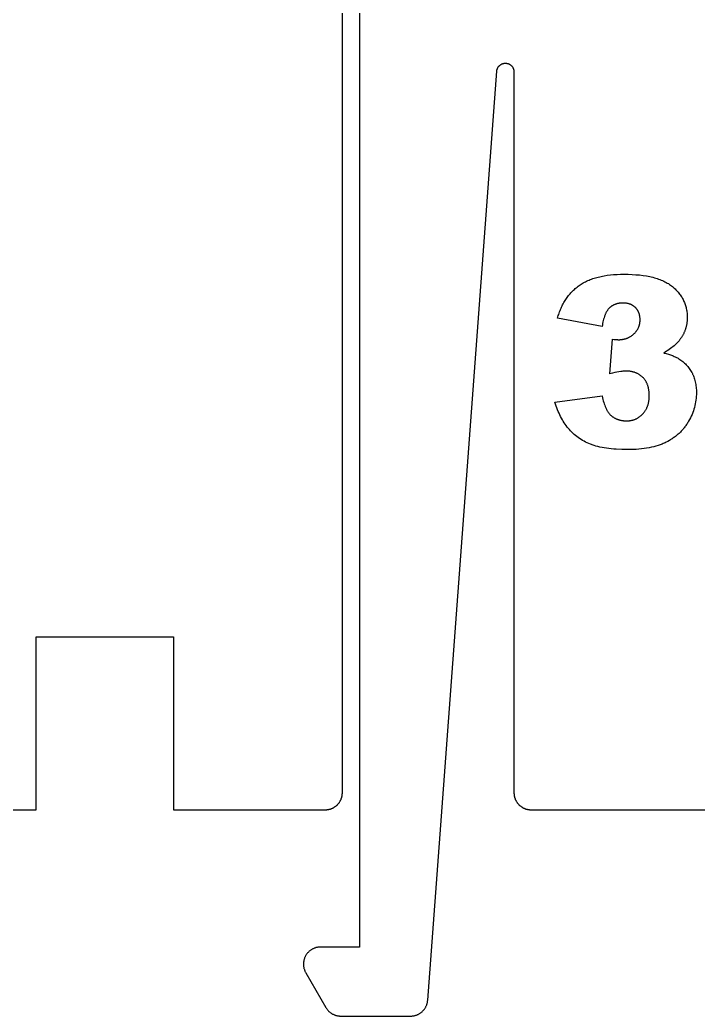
# Model space of a CAD drawing. Header units: millimetres. Extents: x 3578 to 3719, y 1283 to 1373.
# Drawn here: x 3676.97 to 3696.73, y 1283 to 1312.05 of the extents above; entities that cross this region are included whole.
import ezdxf

# ---------------------------------------------------------------- set-up
doc = ezdxf.new("R2010")
doc.units = ezdxf.units.MM
doc.header["$MEASUREMENT"] = 0
doc.layers.add('Laser$LaserCut1', color=1, linetype='Continuous', true_color=0xff0000)
doc.layers.add('Laser$LaserEngrave', color=4, linetype='Continuous', true_color=0x00ffff)

msp = doc.modelspace()

# ---------------------------------------------------------------- linework, layer by layer
at = {"layer": 'Laser$LaserCut1'}
for points in [[(3686.369, 1289.518), (3686.369, 1315.533)], [(3686.869, 1315.533), (3686.869, 1285.018)], [(3690.869, 1310.552), (3690.87, 1310.56), (3690.871, 1310.569), (3690.873, 1310.578), (3690.874, 1310.586), (3690.876, 1310.595), (3690.879, 1310.603), (3690.881, 1310.611), (3690.884, 1310.62), (3690.887, 1310.628), (3690.891, 1310.636), (3690.894, 1310.644), (3690.898, 1310.651), (3690.903, 1310.659), (3690.907, 1310.666), (3690.912, 1310.674), (3690.917, 1310.681), (3690.922, 1310.688), (3690.928, 1310.694), (3690.933, 1310.701), (3690.939, 1310.707), (3690.946, 1310.713), (3690.952, 1310.719), (3690.959, 1310.725), (3690.965, 1310.731), (3690.972, 1310.736), (3690.979, 1310.741), (3690.987, 1310.745), (3690.994, 1310.75), (3691.002, 1310.754), (3691.01, 1310.758), (3691.018, 1310.762), (3691.026, 1310.765), (3691.034, 1310.768), (3691.042, 1310.771), (3691.05, 1310.774), (3691.059, 1310.776), (3691.067, 1310.778), (3691.076, 1310.779), (3691.084, 1310.781), (3691.093, 1310.782), (3691.102, 1310.782), (3691.11, 1310.783), (3691.119, 1310.783), (3691.128, 1310.783), (3691.137, 1310.782), (3691.145, 1310.782), (3691.154, 1310.781), (3691.163, 1310.779), (3691.171, 1310.777), (3691.18, 1310.776), (3691.188, 1310.773), (3691.196, 1310.771), (3691.205, 1310.768), (3691.213, 1310.765), (3691.221, 1310.761), (3691.229, 1310.758), (3691.236, 1310.754), (3691.244, 1310.749), (3691.251, 1310.745), (3691.259, 1310.74), (3691.266, 1310.735), (3691.273, 1310.73), (3691.28, 1310.724), (3691.286, 1310.719), (3691.292, 1310.713), (3691.299, 1310.707), (3691.305, 1310.7), (3691.31, 1310.694), (3691.316, 1310.687), (3691.321, 1310.68), (3691.326, 1310.673), (3691.331, 1310.665), (3691.335, 1310.658), (3691.339, 1310.65), (3691.343, 1310.643), (3691.347, 1310.635), (3691.35, 1310.627), (3691.354, 1310.618), (3691.356, 1310.61), (3691.359, 1310.602), (3691.361, 1310.593), (3691.363, 1310.585), (3691.365, 1310.576), (3691.366, 1310.568), (3691.367, 1310.559), (3691.368, 1310.55), (3691.368, 1310.542), (3691.369, 1310.533)], [(3688.855, 1283.467), (3690.869, 1310.552)], [(3691.369, 1310.533), (3691.369, 1289.518)], [(3677.449, 1289.018), (3677.449, 1294.064)], [(3677.449, 1294.064), (3681.449, 1294.064)], [(3681.449, 1294.064), (3681.449, 1289.018)], [(3685.869, 1289.018), (3685.88, 1289.019), (3685.891, 1289.019), (3685.902, 1289.02), (3685.914, 1289.02), (3685.925, 1289.022), (3685.936, 1289.023), (3685.948, 1289.025), (3685.96, 1289.027), (3685.971, 1289.029), (3685.983, 1289.032), (3685.995, 1289.035), (3686.006, 1289.038), (3686.018, 1289.041), (3686.029, 1289.045), (3686.041, 1289.049), (3686.053, 1289.054), (3686.064, 1289.058), (3686.076, 1289.063), (3686.087, 1289.069), (3686.098, 1289.074), (3686.109, 1289.08), (3686.12, 1289.087), (3686.131, 1289.093), (3686.142, 1289.1), (3686.153, 1289.107), (3686.163, 1289.115), (3686.174, 1289.122), (3686.184, 1289.13), (3686.194, 1289.139), (3686.203, 1289.147), (3686.213, 1289.156), (3686.222, 1289.165), (3686.231, 1289.174), (3686.24, 1289.184), (3686.249, 1289.193), (3686.257, 1289.203), (3686.265, 1289.213), (3686.273, 1289.224), (3686.28, 1289.234), (3686.287, 1289.245), (3686.294, 1289.256), (3686.301, 1289.267), (3686.307, 1289.278), (3686.313, 1289.289), (3686.318, 1289.3), (3686.324, 1289.311), (3686.329, 1289.323), (3686.334, 1289.334), (3686.338, 1289.346), (3686.342, 1289.358), (3686.346, 1289.369), (3686.349, 1289.381), (3686.353, 1289.393), (3686.355, 1289.404), (3686.358, 1289.416), (3686.36, 1289.427), (3686.362, 1289.439), (3686.364, 1289.451), (3686.365, 1289.462), (3686.367, 1289.474), (3686.367, 1289.485), (3686.368, 1289.496), (3686.368, 1289.507), (3686.369, 1289.518)], [(3691.369, 1289.518), (3691.369, 1289.507), (3691.369, 1289.496), (3691.37, 1289.485), (3691.371, 1289.474), (3691.372, 1289.462), (3691.373, 1289.451), (3691.375, 1289.439), (3691.377, 1289.427), (3691.379, 1289.416), (3691.382, 1289.404), (3691.385, 1289.393), (3691.388, 1289.381), (3691.391, 1289.369), (3691.395, 1289.358), (3691.399, 1289.346), (3691.404, 1289.334), (3691.408, 1289.323), (3691.413, 1289.311), (3691.419, 1289.3), (3691.424, 1289.289), (3691.43, 1289.278), (3691.437, 1289.267), (3691.443, 1289.256), (3691.45, 1289.245), (3691.457, 1289.234), (3691.465, 1289.224), (3691.472, 1289.213), (3691.48, 1289.203), (3691.489, 1289.193), (3691.497, 1289.184), (3691.506, 1289.174), (3691.515, 1289.165), (3691.524, 1289.156), (3691.534, 1289.147), (3691.544, 1289.139), (3691.553, 1289.13), (3691.564, 1289.122), (3691.574, 1289.115), (3691.584, 1289.107), (3691.595, 1289.1), (3691.606, 1289.093), (3691.617, 1289.087), (3691.628, 1289.08), (3691.639, 1289.074), (3691.65, 1289.069), (3691.662, 1289.063), (3691.673, 1289.058), (3691.685, 1289.054), (3691.696, 1289.049), (3691.708, 1289.045), (3691.719, 1289.041), (3691.731, 1289.038), (3691.743, 1289.035), (3691.754, 1289.032), (3691.766, 1289.029), (3691.778, 1289.027), (3691.789, 1289.025), (3691.801, 1289.023), (3691.812, 1289.022), (3691.824, 1289.02), (3691.835, 1289.02), (3691.846, 1289.019), (3691.858, 1289.019), (3691.869, 1289.018)], [(3611.476, 1289.018), (3677.449, 1289.018)], [(3681.449, 1289.018), (3685.869, 1289.018)], [(3691.869, 1289.018), (3709.267, 1289.018)], [(3685.735, 1285.018), (3685.717, 1285.018), (3685.7, 1285.017), (3685.683, 1285.016), (3685.666, 1285.014), (3685.649, 1285.011), (3685.632, 1285.008), (3685.616, 1285.004), (3685.599, 1285), (3685.583, 1284.995), (3685.566, 1284.989), (3685.55, 1284.983), (3685.534, 1284.977), (3685.519, 1284.969), (3685.503, 1284.962), (3685.488, 1284.954), (3685.474, 1284.945), (3685.459, 1284.936), (3685.445, 1284.926), (3685.431, 1284.916), (3685.418, 1284.905), (3685.405, 1284.894), (3685.392, 1284.882), (3685.38, 1284.87), (3685.368, 1284.858), (3685.356, 1284.845), (3685.345, 1284.832), (3685.335, 1284.819), (3685.325, 1284.805), (3685.315, 1284.79), (3685.306, 1284.776), (3685.297, 1284.761), (3685.289, 1284.746), (3685.282, 1284.73), (3685.275, 1284.715), (3685.268, 1284.699), (3685.262, 1284.683), (3685.257, 1284.666), (3685.252, 1284.65), (3685.248, 1284.633), (3685.244, 1284.617), (3685.241, 1284.6), (3685.239, 1284.583), (3685.237, 1284.566), (3685.236, 1284.548), (3685.235, 1284.531), (3685.235, 1284.514), (3685.235, 1284.497), (3685.236, 1284.48), (3685.238, 1284.463), (3685.24, 1284.446), (3685.243, 1284.429), (3685.246, 1284.412), (3685.25, 1284.395), (3685.255, 1284.379), (3685.26, 1284.362), (3685.265, 1284.346), (3685.271, 1284.33), (3685.278, 1284.314), (3685.285, 1284.299), (3685.293, 1284.283), (3685.302, 1284.268)], [(3686.869, 1285.018), (3685.735, 1285.018)], [(3685.302, 1284.268), (3685.887, 1283.254)], [(3688.356, 1283.004), (3688.373, 1283.005), (3688.391, 1283.006), (3688.408, 1283.007), (3688.425, 1283.009), (3688.443, 1283.012), (3688.46, 1283.015), (3688.477, 1283.019), (3688.493, 1283.024), (3688.51, 1283.029), (3688.526, 1283.034), (3688.543, 1283.041), (3688.559, 1283.047), (3688.575, 1283.055), (3688.59, 1283.063), (3688.605, 1283.071), (3688.62, 1283.08), (3688.635, 1283.089), (3688.649, 1283.099), (3688.663, 1283.11), (3688.677, 1283.121), (3688.69, 1283.132), (3688.702, 1283.144), (3688.715, 1283.156), (3688.727, 1283.169), (3688.738, 1283.182), (3688.749, 1283.195), (3688.76, 1283.209), (3688.77, 1283.224), (3688.779, 1283.238), (3688.788, 1283.253), (3688.797, 1283.268), (3688.805, 1283.284), (3688.812, 1283.299), (3688.819, 1283.315), (3688.825, 1283.332), (3688.831, 1283.348), (3688.836, 1283.365), (3688.841, 1283.381), (3688.845, 1283.398), (3688.848, 1283.415), (3688.851, 1283.433), (3688.853, 1283.45), (3688.855, 1283.467)], [(3685.887, 1283.254), (3685.895, 1283.241), (3685.904, 1283.228), (3685.913, 1283.214), (3685.922, 1283.202), (3685.932, 1283.189), (3685.943, 1283.176), (3685.954, 1283.164), (3685.965, 1283.152), (3685.977, 1283.141), (3685.989, 1283.13), (3686.002, 1283.119), (3686.015, 1283.109), (3686.028, 1283.099), (3686.042, 1283.089), (3686.056, 1283.08), (3686.07, 1283.071), (3686.085, 1283.063), (3686.1, 1283.056), (3686.115, 1283.048), (3686.13, 1283.042), (3686.146, 1283.036), (3686.161, 1283.03), (3686.177, 1283.025), (3686.193, 1283.021), (3686.209, 1283.017), (3686.225, 1283.013), (3686.241, 1283.011), (3686.257, 1283.008), (3686.273, 1283.007), (3686.289, 1283.005), (3686.304, 1283.005), (3686.32, 1283.004)], [(3686.32, 1283.004), (3688.356, 1283.004)]]:
    msp.add_lwpolyline(points, dxfattribs=at)
at = {"layer": 'Laser$LaserEngrave'}
for points in [[(3693.265, 1304.301), (3693.295, 1304.321), (3693.325, 1304.341), (3693.356, 1304.36), (3693.387, 1304.378), (3693.42, 1304.396), (3693.453, 1304.413), (3693.486, 1304.43), (3693.521, 1304.446), (3693.556, 1304.461), (3693.592, 1304.476), (3693.629, 1304.489), (3693.667, 1304.503), (3693.705, 1304.515), (3693.744, 1304.527), (3693.784, 1304.539), (3693.825, 1304.549), (3693.866, 1304.559), (3693.908, 1304.569), (3693.951, 1304.577), (3693.995, 1304.586), (3694.084, 1304.6), (3694.177, 1304.611), (3694.272, 1304.62), (3694.371, 1304.627), (3694.472, 1304.631), (3694.577, 1304.632)], [(3694.577, 1304.632), (3694.696, 1304.631), (3694.811, 1304.626), (3694.923, 1304.619), (3695.029, 1304.61), (3695.132, 1304.597), (3695.231, 1304.582), (3695.278, 1304.573), (3695.325, 1304.563), (3695.371, 1304.553), (3695.415, 1304.542), (3695.459, 1304.531), (3695.501, 1304.518), (3695.542, 1304.505), (3695.583, 1304.492), (3695.622, 1304.477), (3695.66, 1304.462), (3695.697, 1304.446), (3695.733, 1304.43), (3695.768, 1304.412), (3695.802, 1304.395), (3695.835, 1304.376), (3695.867, 1304.357), (3695.898, 1304.337), (3695.928, 1304.316), (3695.956, 1304.294), (3695.984, 1304.272)], [(3692.64, 1303.348), (3692.65, 1303.386), (3692.661, 1303.424), (3692.673, 1303.462), (3692.685, 1303.498), (3692.698, 1303.535), (3692.711, 1303.571), (3692.725, 1303.606), (3692.74, 1303.64), (3692.755, 1303.674), (3692.771, 1303.708), (3692.787, 1303.741), (3692.804, 1303.773), (3692.821, 1303.805), (3692.839, 1303.836), (3692.858, 1303.867), (3692.877, 1303.897), (3692.897, 1303.926), (3692.918, 1303.955), (3692.939, 1303.984), (3692.96, 1304.011), (3692.983, 1304.039), (3693.005, 1304.065), (3693.029, 1304.091), (3693.053, 1304.117), (3693.077, 1304.142), (3693.102, 1304.166), (3693.128, 1304.19), (3693.154, 1304.213), (3693.181, 1304.236), (3693.209, 1304.258), (3693.237, 1304.28), (3693.265, 1304.301)], [(3695.984, 1304.272), (3696.011, 1304.25), (3696.037, 1304.226), (3696.062, 1304.203), (3696.086, 1304.179), (3696.109, 1304.155), (3696.132, 1304.131), (3696.153, 1304.106), (3696.174, 1304.081), (3696.194, 1304.055), (3696.213, 1304.029), (3696.231, 1304.003), (3696.249, 1303.976), (3696.265, 1303.949), (3696.281, 1303.922), (3696.296, 1303.894), (3696.31, 1303.866), (3696.323, 1303.838), (3696.335, 1303.809), (3696.346, 1303.78), (3696.357, 1303.75), (3696.367, 1303.72), (3696.376, 1303.69), (3696.384, 1303.659), (3696.391, 1303.629), (3696.397, 1303.597), (3696.403, 1303.565), (3696.408, 1303.533), (3696.411, 1303.501), (3696.414, 1303.468), (3696.416, 1303.435), (3696.418, 1303.402), (3696.418, 1303.368)], [(3694.538, 1303.792), (3694.523, 1303.792), (3694.508, 1303.792), (3694.493, 1303.791), (3694.479, 1303.79), (3694.464, 1303.789), (3694.45, 1303.787), (3694.436, 1303.785), (3694.422, 1303.783), (3694.408, 1303.78), (3694.395, 1303.778), (3694.382, 1303.774), (3694.369, 1303.771), (3694.356, 1303.767), (3694.343, 1303.763), (3694.33, 1303.759), (3694.318, 1303.754), (3694.306, 1303.749), (3694.293, 1303.744), (3694.282, 1303.739), (3694.27, 1303.733), (3694.258, 1303.727), (3694.247, 1303.72), (3694.236, 1303.714), (3694.225, 1303.707), (3694.214, 1303.699), (3694.203, 1303.692), (3694.193, 1303.684), (3694.183, 1303.676), (3694.173, 1303.667), (3694.163, 1303.659), (3694.153, 1303.649), (3694.143, 1303.64)], [(3694.909, 1303.659), (3694.9, 1303.667), (3694.892, 1303.675), (3694.883, 1303.682), (3694.874, 1303.69), (3694.864, 1303.697), (3694.855, 1303.704), (3694.845, 1303.711), (3694.835, 1303.717), (3694.825, 1303.723), (3694.815, 1303.729), (3694.804, 1303.735), (3694.793, 1303.74), (3694.783, 1303.745), (3694.771, 1303.75), (3694.76, 1303.755), (3694.749, 1303.759), (3694.737, 1303.763), (3694.725, 1303.767), (3694.713, 1303.77), (3694.701, 1303.774), (3694.688, 1303.777), (3694.676, 1303.779), (3694.663, 1303.782), (3694.65, 1303.784), (3694.636, 1303.786), (3694.623, 1303.788), (3694.609, 1303.789), (3694.595, 1303.79), (3694.581, 1303.791), (3694.567, 1303.792), (3694.552, 1303.792), (3694.538, 1303.792)], [(3694.143, 1303.64), (3694.134, 1303.63), (3694.125, 1303.62), (3694.116, 1303.609), (3694.107, 1303.598), (3694.098, 1303.587), (3694.09, 1303.575), (3694.082, 1303.562), (3694.073, 1303.549), (3694.066, 1303.536), (3694.058, 1303.522), (3694.05, 1303.508), (3694.043, 1303.493), (3694.036, 1303.478), (3694.029, 1303.463), (3694.022, 1303.447), (3694.016, 1303.43), (3694.01, 1303.413), (3694.003, 1303.396), (3693.992, 1303.36), (3693.981, 1303.322), (3693.97, 1303.282), (3693.961, 1303.241), (3693.952, 1303.197), (3693.944, 1303.152), (3693.937, 1303.105)], [(3695.044, 1303.3), (3695.044, 1303.314), (3695.044, 1303.328), (3695.043, 1303.341), (3695.042, 1303.355), (3695.041, 1303.368), (3695.039, 1303.381), (3695.038, 1303.394), (3695.036, 1303.407), (3695.033, 1303.419), (3695.031, 1303.431), (3695.028, 1303.444), (3695.025, 1303.456), (3695.022, 1303.467), (3695.018, 1303.479), (3695.014, 1303.491), (3695.01, 1303.502), (3695.006, 1303.513), (3695.001, 1303.524), (3694.996, 1303.535), (3694.991, 1303.545), (3694.986, 1303.556), (3694.98, 1303.566), (3694.974, 1303.576), (3694.968, 1303.586), (3694.962, 1303.596), (3694.955, 1303.605), (3694.948, 1303.614), (3694.941, 1303.624), (3694.933, 1303.633), (3694.925, 1303.641), (3694.917, 1303.65), (3694.909, 1303.659)], [(3693.937, 1303.105), (3692.64, 1303.348)], [(3694.864, 1302.895), (3694.875, 1302.905), (3694.886, 1302.916), (3694.896, 1302.927), (3694.906, 1302.938), (3694.916, 1302.95), (3694.925, 1302.961), (3694.934, 1302.972), (3694.943, 1302.984), (3694.951, 1302.996), (3694.959, 1303.008), (3694.967, 1303.02), (3694.974, 1303.032), (3694.981, 1303.044), (3694.987, 1303.056), (3694.993, 1303.069), (3694.999, 1303.081), (3695.005, 1303.094), (3695.01, 1303.107), (3695.014, 1303.12), (3695.019, 1303.133), (3695.023, 1303.146), (3695.027, 1303.16), (3695.03, 1303.173), (3695.033, 1303.187), (3695.035, 1303.2), (3695.038, 1303.214), (3695.04, 1303.228), (3695.041, 1303.242), (3695.043, 1303.256), (3695.043, 1303.271), (3695.044, 1303.285), (3695.044, 1303.3)], [(3696.418, 1303.368), (3696.417, 1303.328), (3696.415, 1303.289), (3696.414, 1303.269), (3696.412, 1303.25), (3696.41, 1303.231), (3696.408, 1303.212), (3696.405, 1303.193), (3696.402, 1303.174), (3696.398, 1303.155), (3696.394, 1303.137), (3696.39, 1303.118), (3696.386, 1303.1), (3696.381, 1303.081), (3696.376, 1303.063), (3696.37, 1303.045), (3696.364, 1303.027), (3696.358, 1303.01), (3696.352, 1302.992), (3696.345, 1302.974), (3696.338, 1302.957), (3696.33, 1302.94), (3696.322, 1302.923), (3696.314, 1302.905), (3696.306, 1302.889), (3696.297, 1302.872), (3696.288, 1302.855), (3696.278, 1302.838), (3696.269, 1302.822), (3696.258, 1302.806), (3696.248, 1302.789)], [(3694.416, 1302.724), (3694.433, 1302.724), (3694.449, 1302.724), (3694.466, 1302.725), (3694.482, 1302.726), (3694.498, 1302.728), (3694.514, 1302.73), (3694.529, 1302.732), (3694.545, 1302.734), (3694.56, 1302.737), (3694.575, 1302.74), (3694.59, 1302.744), (3694.605, 1302.748), (3694.62, 1302.752), (3694.634, 1302.756), (3694.648, 1302.761), (3694.662, 1302.766), (3694.676, 1302.772), (3694.69, 1302.778), (3694.704, 1302.784), (3694.717, 1302.79), (3694.73, 1302.797), (3694.743, 1302.804), (3694.756, 1302.812), (3694.769, 1302.82), (3694.781, 1302.828), (3694.794, 1302.837), (3694.806, 1302.845), (3694.818, 1302.855), (3694.83, 1302.864), (3694.841, 1302.874), (3694.853, 1302.884), (3694.864, 1302.895)], [(3694.166, 1301.728), (3694.238, 1302.74)], [(3694.238, 1302.74), (3694.292, 1302.733), (3694.34, 1302.728), (3694.361, 1302.726), (3694.381, 1302.725), (3694.399, 1302.724), (3694.416, 1302.724)], [(3696.248, 1302.789), (3696.237, 1302.773), (3696.226, 1302.757), (3696.214, 1302.741), (3696.203, 1302.726), (3696.178, 1302.695), (3696.152, 1302.664), (3696.124, 1302.634), (3696.096, 1302.604), (3696.066, 1302.575), (3696.034, 1302.546), (3696.001, 1302.518), (3695.967, 1302.491), (3695.932, 1302.464), (3695.895, 1302.437), (3695.856, 1302.411), (3695.817, 1302.385), (3695.776, 1302.36), (3695.734, 1302.335)], [(3695.734, 1302.335), (3695.803, 1302.317), (3695.868, 1302.299), (3695.928, 1302.279), (3695.957, 1302.269), (3695.985, 1302.259), (3696.012, 1302.248), (3696.037, 1302.237), (3696.062, 1302.227), (3696.086, 1302.216), (3696.108, 1302.204), (3696.13, 1302.193), (3696.15, 1302.181), (3696.169, 1302.17)], [(3696.169, 1302.17), (3696.2, 1302.15), (3696.229, 1302.13), (3696.257, 1302.109), (3696.285, 1302.088), (3696.312, 1302.065), (3696.338, 1302.042), (3696.363, 1302.018), (3696.387, 1301.993), (3696.41, 1301.968), (3696.433, 1301.942), (3696.454, 1301.915), (3696.475, 1301.887), (3696.495, 1301.859), (3696.514, 1301.83), (3696.532, 1301.8), (3696.55, 1301.769)], [(3694.628, 1301.808), (3694.607, 1301.807), (3694.584, 1301.806), (3694.561, 1301.805), (3694.536, 1301.803), (3694.511, 1301.8), (3694.485, 1301.796), (3694.429, 1301.788), (3694.369, 1301.776), (3694.305, 1301.763), (3694.238, 1301.747), (3694.166, 1301.728)], [(3695.127, 1301.62), (3695.116, 1301.632), (3695.104, 1301.643), (3695.092, 1301.654), (3695.079, 1301.664), (3695.067, 1301.674), (3695.054, 1301.684), (3695.041, 1301.693), (3695.027, 1301.702), (3695.013, 1301.711), (3695, 1301.719), (3694.985, 1301.727), (3694.971, 1301.735), (3694.956, 1301.742), (3694.941, 1301.748), (3694.926, 1301.755), (3694.911, 1301.761), (3694.895, 1301.767), (3694.879, 1301.772), (3694.863, 1301.777), (3694.846, 1301.781), (3694.829, 1301.786), (3694.812, 1301.789), (3694.795, 1301.793), (3694.778, 1301.796), (3694.76, 1301.799), (3694.742, 1301.801), (3694.724, 1301.803), (3694.705, 1301.805), (3694.686, 1301.806), (3694.667, 1301.807), (3694.648, 1301.808), (3694.628, 1301.808)], [(3696.55, 1301.769), (3696.558, 1301.753), (3696.566, 1301.737), (3696.574, 1301.721), (3696.581, 1301.705), (3696.589, 1301.689), (3696.596, 1301.672), (3696.609, 1301.639), (3696.621, 1301.604), (3696.632, 1301.569), (3696.642, 1301.533), (3696.651, 1301.496), (3696.659, 1301.459), (3696.666, 1301.42), (3696.672, 1301.381), (3696.677, 1301.342), (3696.681, 1301.301), (3696.683, 1301.26), (3696.685, 1301.218), (3696.685, 1301.175)], [(3695.311, 1301.093), (3695.311, 1301.135), (3695.31, 1301.155), (3695.308, 1301.175), (3695.307, 1301.195), (3695.305, 1301.215), (3695.302, 1301.234), (3695.3, 1301.253), (3695.297, 1301.272), (3695.293, 1301.291), (3695.29, 1301.309), (3695.285, 1301.326), (3695.281, 1301.344), (3695.276, 1301.361), (3695.271, 1301.378), (3695.265, 1301.395), (3695.259, 1301.411), (3695.253, 1301.427), (3695.246, 1301.443), (3695.239, 1301.458), (3695.232, 1301.474), (3695.224, 1301.488), (3695.216, 1301.503), (3695.208, 1301.517), (3695.199, 1301.531), (3695.19, 1301.545), (3695.18, 1301.558), (3695.17, 1301.571), (3695.16, 1301.584), (3695.15, 1301.596), (3695.139, 1301.609), (3695.127, 1301.62)], [(3692.563, 1300.903), (3693.937, 1301.082)], [(3693.937, 1301.082), (3693.948, 1301.032), (3693.96, 1300.984), (3693.972, 1300.938), (3693.985, 1300.894), (3693.998, 1300.851), (3694.013, 1300.811), (3694.028, 1300.773), (3694.036, 1300.754), (3694.044, 1300.736), (3694.052, 1300.719), (3694.061, 1300.702), (3694.069, 1300.685), (3694.078, 1300.669), (3694.087, 1300.654), (3694.096, 1300.639), (3694.105, 1300.624), (3694.115, 1300.61), (3694.124, 1300.597), (3694.134, 1300.583), (3694.144, 1300.571), (3694.154, 1300.559), (3694.165, 1300.547), (3694.175, 1300.536), (3694.186, 1300.525), (3694.197, 1300.515)], [(3695.121, 1300.558), (3695.133, 1300.57), (3695.144, 1300.583), (3695.155, 1300.596), (3695.166, 1300.61), (3695.176, 1300.624), (3695.186, 1300.638), (3695.195, 1300.652), (3695.204, 1300.666), (3695.213, 1300.681), (3695.221, 1300.696), (3695.229, 1300.711), (3695.237, 1300.727), (3695.244, 1300.743), (3695.251, 1300.759), (3695.258, 1300.775), (3695.264, 1300.792), (3695.27, 1300.808), (3695.275, 1300.826), (3695.28, 1300.843), (3695.285, 1300.861), (3695.289, 1300.878), (3695.293, 1300.897), (3695.296, 1300.915), (3695.299, 1300.934), (3695.302, 1300.953), (3695.305, 1300.972), (3695.307, 1300.991), (3695.308, 1301.011), (3695.31, 1301.031), (3695.311, 1301.051), (3695.311, 1301.072), (3695.311, 1301.093)], [(3696.685, 1301.175), (3696.684, 1301.121), (3696.682, 1301.067), (3696.677, 1301.014), (3696.671, 1300.961), (3696.663, 1300.908), (3696.653, 1300.855), (3696.642, 1300.803), (3696.628, 1300.751), (3696.613, 1300.699), (3696.596, 1300.648), (3696.578, 1300.596), (3696.557, 1300.545), (3696.535, 1300.495), (3696.511, 1300.444), (3696.485, 1300.394), (3696.457, 1300.344)], [(3692.953, 1300.138), (3692.922, 1300.177), (3692.891, 1300.217), (3692.862, 1300.258), (3692.833, 1300.3), (3692.806, 1300.344), (3692.779, 1300.388), (3692.753, 1300.434), (3692.729, 1300.482), (3692.705, 1300.53), (3692.682, 1300.58), (3692.66, 1300.63), (3692.639, 1300.683), (3692.618, 1300.736), (3692.599, 1300.79), (3692.581, 1300.846), (3692.563, 1300.903)], [(3694.197, 1300.515), (3694.208, 1300.506), (3694.219, 1300.496), (3694.231, 1300.487), (3694.243, 1300.478), (3694.254, 1300.47), (3694.266, 1300.462), (3694.279, 1300.454), (3694.291, 1300.446), (3694.304, 1300.439), (3694.316, 1300.432), (3694.329, 1300.425), (3694.343, 1300.419), (3694.356, 1300.413), (3694.369, 1300.407), (3694.383, 1300.402), (3694.397, 1300.397), (3694.411, 1300.392), (3694.425, 1300.388), (3694.44, 1300.383), (3694.455, 1300.38), (3694.469, 1300.376), (3694.485, 1300.373), (3694.5, 1300.37), (3694.515, 1300.367), (3694.531, 1300.365), (3694.547, 1300.363), (3694.562, 1300.361), (3694.579, 1300.36), (3694.595, 1300.359), (3694.612, 1300.358), (3694.628, 1300.357), (3694.645, 1300.357)], [(3694.645, 1300.357), (3694.663, 1300.358), (3694.681, 1300.358), (3694.698, 1300.359), (3694.715, 1300.36), (3694.732, 1300.362), (3694.749, 1300.364), (3694.766, 1300.367), (3694.782, 1300.37), (3694.799, 1300.373), (3694.815, 1300.377), (3694.831, 1300.381), (3694.846, 1300.385), (3694.862, 1300.39), (3694.877, 1300.396), (3694.892, 1300.401), (3694.907, 1300.407), (3694.922, 1300.414), (3694.937, 1300.421), (3694.951, 1300.428), (3694.965, 1300.436), (3694.979, 1300.444), (3694.993, 1300.452), (3695.007, 1300.461), (3695.02, 1300.47), (3695.034, 1300.48), (3695.047, 1300.49), (3695.06, 1300.5), (3695.072, 1300.511), (3695.085, 1300.522), (3695.097, 1300.533), (3695.109, 1300.545), (3695.121, 1300.558)], [(3696.457, 1300.344), (3696.443, 1300.32), (3696.428, 1300.296), (3696.413, 1300.272), (3696.397, 1300.248), (3696.381, 1300.225), (3696.365, 1300.202), (3696.348, 1300.179), (3696.331, 1300.157), (3696.313, 1300.135), (3696.295, 1300.114), (3696.277, 1300.093), (3696.258, 1300.072), (3696.239, 1300.052), (3696.219, 1300.032), (3696.199, 1300.012), (3696.179, 1299.993), (3696.158, 1299.974), (3696.137, 1299.955), (3696.116, 1299.937), (3696.094, 1299.919), (3696.071, 1299.902), (3696.049, 1299.884), (3696.026, 1299.868), (3696.002, 1299.851), (3695.978, 1299.835), (3695.954, 1299.819), (3695.929, 1299.804), (3695.904, 1299.789), (3695.853, 1299.76), (3695.8, 1299.732)], [(3693.6, 1299.676), (3693.551, 1299.696), (3693.504, 1299.717), (3693.457, 1299.74), (3693.412, 1299.764), (3693.368, 1299.789), (3693.325, 1299.815), (3693.282, 1299.842), (3693.241, 1299.87), (3693.202, 1299.9), (3693.163, 1299.93), (3693.125, 1299.962), (3693.088, 1299.995), (3693.053, 1300.029), (3693.019, 1300.064), (3692.985, 1300.101), (3692.953, 1300.138)], [(3694.674, 1299.518), (3694.508, 1299.52), (3694.351, 1299.527), (3694.276, 1299.533), (3694.203, 1299.54), (3694.133, 1299.548), (3694.065, 1299.557), (3693.999, 1299.568), (3693.935, 1299.579), (3693.873, 1299.592), (3693.814, 1299.607), (3693.757, 1299.622), (3693.702, 1299.639), (3693.65, 1299.657), (3693.625, 1299.666), (3693.6, 1299.676)], [(3695.8, 1299.732), (3695.773, 1299.719), (3695.746, 1299.706), (3695.718, 1299.694), (3695.689, 1299.682), (3695.66, 1299.67), (3695.63, 1299.659), (3695.6, 1299.649), (3695.569, 1299.638), (3695.506, 1299.619), (3695.441, 1299.601), (3695.374, 1299.586), (3695.304, 1299.571), (3695.233, 1299.559), (3695.159, 1299.548), (3695.084, 1299.539), (3695.006, 1299.531), (3694.926, 1299.525), (3694.844, 1299.521), (3694.76, 1299.518), (3694.674, 1299.518)]]:
    msp.add_lwpolyline(points, dxfattribs=at)

doc.saveas('drawing.dxf')
